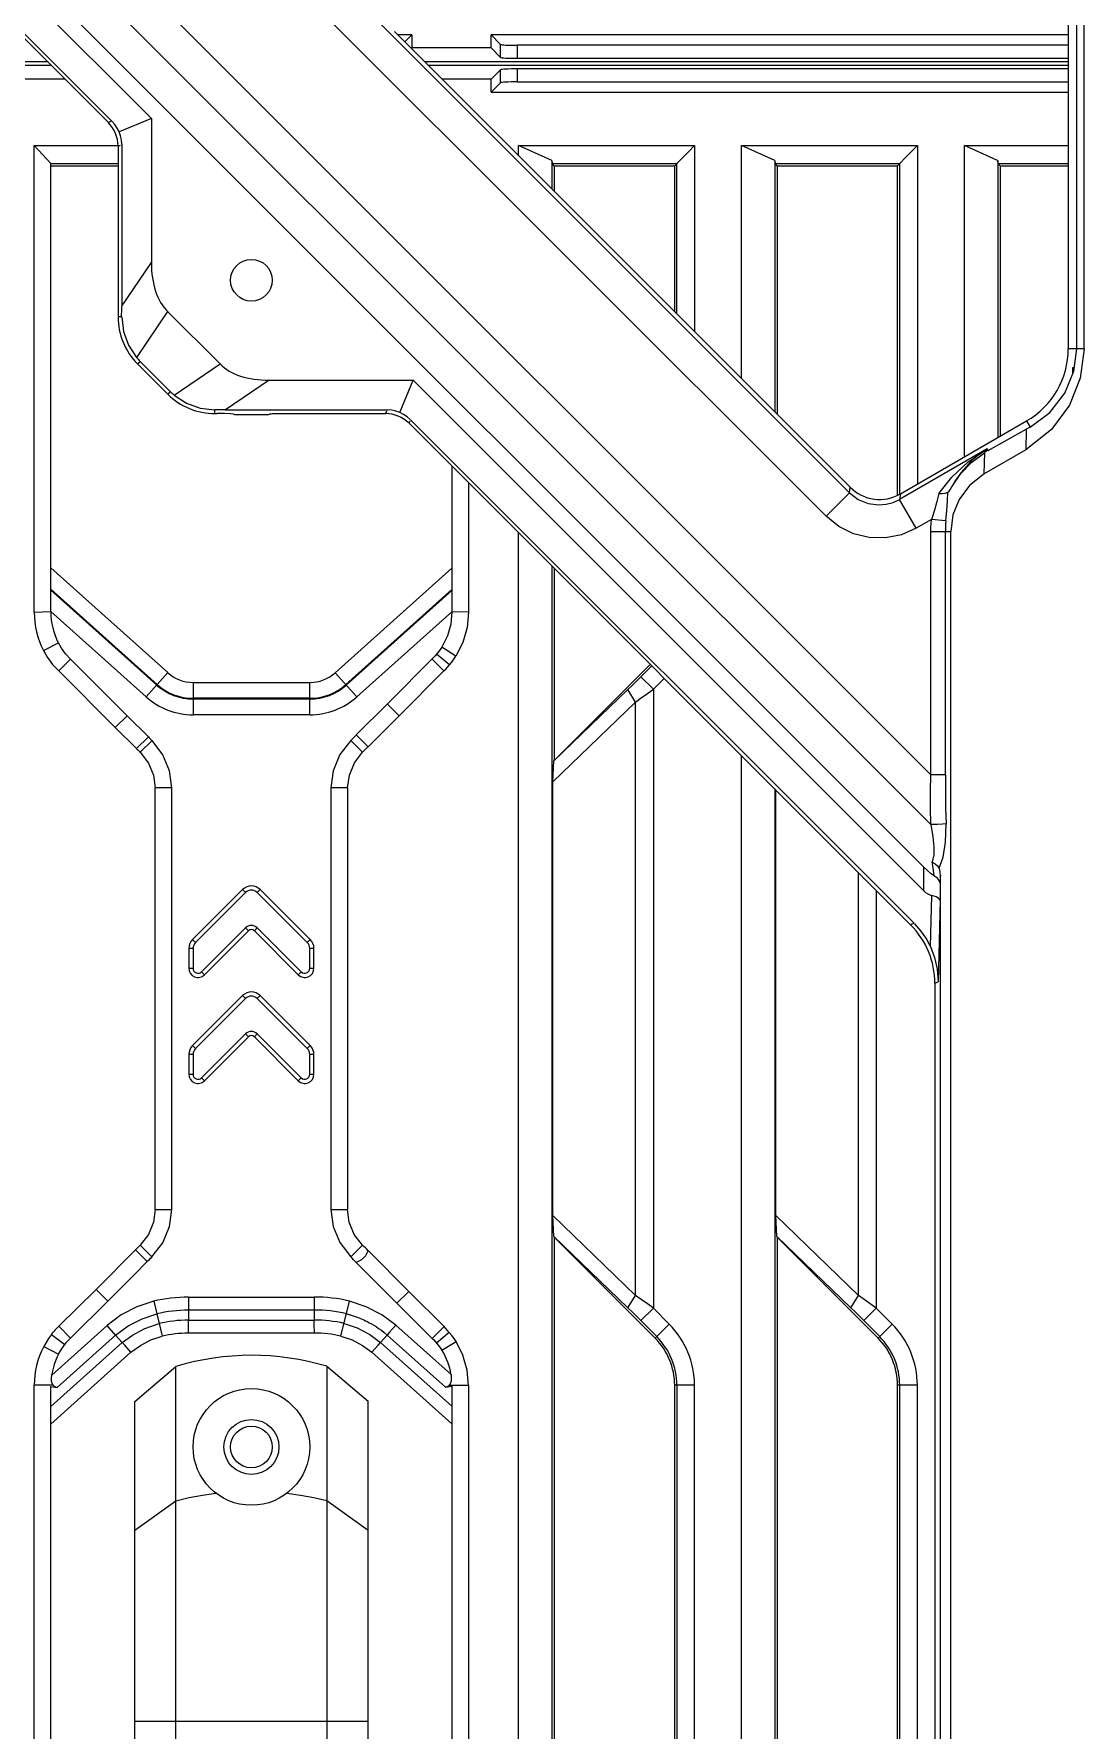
# Model space of a CAD drawing. Header units: millimetres. Extents: x -3132 to 28633, y 682 to 5849.
# Drawn here: x 23672.9 to 23735.8, y 3235.7 to 3337.5 of the extents above; entities that cross this region are included whole.
import ezdxf

# ---------------------------------------------------------------- set-up
doc = ezdxf.new("R2010")
doc.units = ezdxf.units.MM

# ---------------------------------------------------------------- blocks, each defined once
blk = doc.blocks.new('rtjg')
at = {"linetype": 'Continuous'}
for p, q in [((18413.39, 2097.88), (18413.39, 1996.7)), ((18413.9, 1996.7), (18413.9, 2097.88)), ((18414.34, 1996.7), (18414.34, 2097.88)), ((18273.31, 2095.59), (18358.39, 2010.52)), ((18355.81, 2010.27), (18274.78, 2091.29)), ((18404.71, 1965.61), (18287.75, 2082.57)), ((18316.04, 2069.46), (18398.86, 1986.65)), ((18405.15, 1971.13), (18316.04, 2060.23)), ((18315.29, 2057.99), (18405.14, 1968.15)), ((18400.27, 1988.06), (18370.82, 2017.51)), ((18372.97, 2015.73), (18400.31, 1988.39)), ((18374.01, 2015.53), (18373.18, 2015.53)), ((18373.59, 2015.11), (18374.01, 2015.53)), ((18374.01, 2015.53), (18374.01, 2014.75)), ((18413.39, 2015.53), (18378.77, 2015.53)), ((18379.34, 2014.96), (18378.77, 2015.53)), ((18378.77, 2014.75), (18378.77, 2015.53)), ((18378.77, 2014.75), (18374.01, 2014.75)), ((18379.34, 2014.18), (18378.77, 2014.75)), ((18379.34, 2014.18), (18379.34, 2014.96)), ((18413.39, 2014.91), (18380.34, 2014.91)), ((18380.34, 2014.91), (18380.34, 2014.13)), ((18380.34, 2014.13), (18413.39, 2014.13)), ((18352.17, 2013.91), (18260.89, 2013.91)), ((18260.89, 2013.71), (18352.37, 2013.71)), ((18413.39, 2013.91), (18374.79, 2013.91)), ((18374.99, 2013.71), (18413.39, 2013.71)), ((18379.34, 2013.44), (18378.77, 2012.87)), ((18379.34, 2012.66), (18379.34, 2013.44)), ((18413.39, 2013.49), (18380.34, 2013.49)), ((18380.34, 2013.49), (18380.34, 2012.71)), ((18353.21, 2012.87), (18350.01, 2012.87)), ((18378.77, 2012.87), (18375.83, 2012.87)), ((18378.77, 2012.09), (18378.77, 2012.87)), ((18379.34, 2012.66), (18378.77, 2012.09)), ((18378.77, 2012.09), (18413.39, 2012.09)), ((18380.34, 2012.71), (18413.39, 2012.71)), ((18355.95, 2010.33), (18355.81, 2010.27)), ((18358.39, 2010.52), (18356.45, 2009.71)), ((18358.39, 2010.52), (18358.39, 2001.88)), ((18351.36, 2008.9), (18356.39, 2008.9)), ((18352.36, 2007.81), (18351.36, 2008.9)), ((18351.36, 1980.89), (18351.36, 2008.9)), ((18356.39, 2008.86), (18356.53, 2008.92)), ((18356.61, 2008.98), (18356.61, 1999.25)), ((18380.42, 2008.9), (18390.97, 2008.9)), ((18382.41, 2007.99), (18380.42, 2008.9)), ((18380.42, 2008.28), (18380.42, 2008.9)), ((18390.97, 2008.9), (18390.97, 1997.73)), ((18393.79, 2008.9), (18404.34, 2008.9)), ((18395.78, 2007.99), (18393.79, 2008.9)), ((18393.79, 1994.91), (18393.79, 2008.9)), ((18404.34, 2008.9), (18404.34, 1988.59)), ((18407.16, 2008.9), (18413.39, 2008.9)), ((18409.15, 2007.99), (18407.16, 2008.9)), ((18407.16, 1990.21), (18407.16, 2008.9)), ((18356.39, 2008.86), (18356.39, 1998.62)), ((18382.41, 2007.99), (18382.43, 2007.81)), ((18382.42, 2007.99), (18382.42, 2006.29)), ((18395.78, 2007.99), (18395.8, 2007.81)), ((18395.79, 2007.99), (18395.79, 1992.92)), ((18409.15, 2007.99), (18409.17, 2007.81)), ((18409.16, 2007.99), (18409.16, 1991.37)), ((18352.36, 2007.81), (18356.39, 2007.81)), ((18352.36, 1980.92), (18352.36, 2007.81)), ((18352.36, 2007.68), (18356.39, 2007.68)), ((18382.43, 2007.81), (18389.91, 2007.81)), ((18382.56, 2007.68), (18382.43, 2007.81)), ((18382.56, 2007.68), (18389.78, 2007.68)), ((18382.56, 2007.68), (18382.56, 2006.15)), ((18389.78, 2007.68), (18389.92, 2007.82)), ((18389.78, 1998.92), (18389.78, 2007.68)), ((18389.91, 1998.79), (18389.91, 2007.82)), ((18395.8, 2007.81), (18403.28, 2007.81)), ((18395.93, 2007.68), (18395.8, 2007.81)), ((18395.93, 2007.68), (18403.15, 2007.68)), ((18395.93, 2007.68), (18395.93, 1992.78)), ((18403.15, 2007.68), (18403.29, 2007.82)), ((18403.15, 1987.92), (18403.15, 2007.68)), ((18403.29, 1987.99), (18403.28, 2007.82)), ((18409.17, 2007.81), (18413.39, 2007.81)), ((18409.3, 2007.68), (18409.17, 2007.81)), ((18409.3, 2007.68), (18413.39, 2007.68)), ((18409.3, 2007.68), (18409.3, 1991.45)), ((18356.61, 1999.25), (18358.39, 2001.88)), ((18359.36, 1998.93), (18357.49, 1996.18)), ((18359.36, 1998.93), (18362.51, 1995.79)), ((18356.61, 1998.62), (18356.39, 1998.62)), ((18414.34, 1996.7), (18413.39, 1996.7)), ((18413.73, 1995.36), (18413.9, 1996.7)), ((18414.34, 1996.7), (18414.11, 1994.93)), ((18357.56, 1995.79), (18357.71, 1995.94)), ((18359.37, 1993.98), (18357.56, 1995.79)), ((18357.71, 1995.94), (18359.52, 1994.13)), ((18359.76, 1993.92), (18362.51, 1995.79)), ((18365.46, 1994.81), (18362.83, 1993.03)), ((18365.46, 1994.81), (18374.1, 1994.81)), ((18373.29, 1992.87), (18374.1, 1994.81)), ((18374.1, 1994.81), (18404.71, 1964.2)), ((18413.19, 1994.03), (18413.73, 1995.36)), ((18413.66, 1995.57), (18413.76, 1995.57)), ((18413.66, 1995.17), (18413.66, 1995.57)), ((18359.52, 1994.13), (18359.37, 1993.98)), ((18362.2, 1992.81), (18362.2, 1993.03)), ((18362.2, 1992.81), (18362.31, 1992.81)), ((18362.83, 1993.03), (18372.56, 1993.03)), ((18363.4, 1992.74), (18363.31, 1992.78)), ((18365.38, 1992.74), (18363.4, 1992.74)), ((18365.38, 1992.74), (18365.47, 1992.78)), ((18366.46, 1992.81), (18372.44, 1992.81)), ((18372.5, 1992.95), (18372.44, 1992.81)), ((18373.85, 1992.23), (18373.91, 1992.37)), ((18403.93, 1962.14), (18373.85, 1992.23)), ((18404.15, 1962.23), (18373.94, 1992.44)), ((18403.32, 1987.99), (18410.89, 1992.37)), ((18408.58, 1990.6), (18410.87, 1991.87)), ((18410.87, 1991.87), (18410.84, 1990.63)), ((18411.1, 1991.99), (18410.87, 1991.87)), ((18410.89, 1992.37), (18411.1, 1991.99)), ((18408.52, 1990.69), (18403.27, 1987.66)), ((18407.37, 1989.89), (18408.52, 1990.69)), ((18408.52, 1990.69), (18408.18, 1990.47)), ((18410.84, 1990.63), (18408.34, 1989.19)), ((18408.58, 1990.6), (18408.52, 1990.69)), ((18376.42, 1989.66), (18376.42, 1980.9)), ((18406.4, 1988.99), (18407.37, 1989.89)), ((18406.94, 1989.21), (18407.6, 1989.9)), ((18407.6, 1989.9), (18408.38, 1990.48)), ((18408.34, 1989.19), (18408.38, 1990.48)), ((18377.42, 1988.66), (18377.42, 1980.89)), ((18405.62, 1988.01), (18406.4, 1988.99)), ((18406.41, 1988.42), (18406.94, 1989.21)), ((18406.61, 1988.77), (18406.41, 1988.42)), ((18408.34, 1989.19), (18407.46, 1988.5)), ((18400.27, 1988.06), (18398.86, 1986.65)), ((18400.27, 1988.06), (18400.31, 1988.39)), ((18403.32, 1987.99), (18403.27, 1987.66)), ((18404.27, 1985.93), (18403.27, 1987.66)), ((18380.42, 1785.31), (18380.42, 1985.66)), ((18405.18, 1986.46), (18404.27, 1985.93)), ((18405.15, 1985.73), (18406.34, 1985.73)), ((18405.15, 1971.13), (18405.15, 1985.73)), ((18406.05, 1986.37), (18405.18, 1986.46)), ((18406.02, 1971.13), (18406.02, 1985.73)), ((18406.34, 1793.38), (18406.34, 1985.73)), ((18359.37, 1977.27), (18352.36, 1983.55)), ((18376.42, 1983.53), (18369.42, 1977.26)), ((18382.42, 1983.66), (18382.42, 1785.31)), ((18382.56, 1983.52), (18382.56, 1972)), ((18358.73, 1976.56), (18352.36, 1982.28)), ((18352.36, 1982.22), (18358.7, 1976.53)), ((18376.42, 1982.25), (18370.05, 1976.56)), ((18370.08, 1976.52), (18376.42, 1982.19)), ((18351.36, 1980.89), (18352.36, 1980.93)), ((18352.36, 1980.93), (18358.07, 1975.82)), ((18370.71, 1975.82), (18376.42, 1980.91)), ((18377.42, 1980.89), (18376.42, 1980.91)), ((18351.91, 1978.6), (18352.81, 1979.06)), ((18376.27, 1977.73), (18375.5, 1978.37)), ((18376.66, 1978.25), (18375.82, 1978.79)), ((18352.83, 1977.37), (18353.53, 1978.08)), ((18352.83, 1977.37), (18356.22, 1973.97)), ((18356.93, 1974.68), (18353.53, 1978.08)), ((18375.32, 1978.17), (18372.55, 1975.39)), ((18373.25, 1974.68), (18375.93, 1977.37)), ((18375.93, 1977.37), (18375.23, 1978.08)), ((18388.31, 1977.76), (18382.56, 1972)), ((18387.76, 1977.02), (18388.41, 1977.67)), ((18358.07, 1975.82), (18359.37, 1977.27)), ((18360.89, 1976.68), (18367.9, 1976.68)), ((18360.89, 1976.68), (18360.89, 1974.74)), ((18367.9, 1974.74), (18367.9, 1976.68)), ((18369.42, 1977.26), (18370.71, 1975.82)), ((18387.76, 1977.02), (18388.5, 1976.27)), ((18388.5, 1976.27), (18389.15, 1976.92)), ((18367.9, 1975.73), (18360.89, 1975.73)), ((18360.89, 1975.69), (18367.9, 1975.69)), ((18372.54, 1975.39), (18373.25, 1974.68)), ((18382.47, 1970.71), (18387.43, 1975.5)), ((18386.97, 1976.25), (18382.54, 1971.97)), ((18387.43, 1975.5), (18386.97, 1976.25)), ((18387.43, 1939.9), (18387.43, 1975.5)), ((18388.5, 1976.27), (18388.5, 1939.13)), ((18356.22, 1973.97), (18356.93, 1974.68)), ((18358.21, 1973.41), (18356.93, 1974.68)), ((18367.9, 1974.74), (18360.89, 1974.74)), ((18356.22, 1973.97), (18357.5, 1972.71)), ((18357.5, 1972.71), (18358.21, 1973.41)), ((18371.39, 1972.82), (18370.68, 1973.53)), ((18357.72, 1972.49), (18358.43, 1973.19)), ((18371.06, 1972.49), (18370.35, 1973.2)), ((18393.79, 1785.31), (18393.79, 1972.29)), ((18382.47, 1970.71), (18382.54, 1971.98)), ((18382.54, 1971.97), (18382.56, 1972.01)), ((18359.61, 1970.36), (18358.61, 1970.36)), ((18358.61, 1945.05), (18358.61, 1970.36)), ((18359.61, 1945.05), (18359.61, 1970.35)), ((18370.16, 1970.35), (18369.16, 1970.35)), ((18369.16, 1970.35), (18369.16, 1945.05)), ((18370.16, 1970.35), (18370.16, 1945.05)), ((18382.47, 1944.7), (18382.47, 1970.71)), ((18395.79, 1970.29), (18395.79, 1785.31)), ((18395.84, 1944.7), (18395.84, 1970.23)), ((18406.02, 1971.13), (18405.15, 1971.13)), ((18400.8, 1939.9), (18400.8, 1965.27)), ((18404.71, 1965.61), (18404.71, 1964.2)), ((18405.72, 1793.38), (18405.72, 1965.12)), ((18363.86, 1964.25), (18360.86, 1961.25)), ((18364.04, 1964.08), (18363.86, 1964.25)), ((18364.92, 1964.25), (18364.74, 1964.08)), ((18367.92, 1961.25), (18364.92, 1964.25)), ((18401.87, 1964.2), (18401.87, 1939.13)), ((18361.04, 1961.08), (18364.04, 1964.08)), ((18364.74, 1964.08), (18367.74, 1961.08)), ((18405.12, 1960.83), (18405.2, 1963.89)), ((18405.7, 1963.61), (18405.58, 1958.71)), ((18404.15, 1962.23), (18403.93, 1962.14)), ((18360.86, 1961.25), (18361.04, 1961.08)), ((18364.04, 1961.96), (18361.4, 1959.32)), ((18361.58, 1959.14), (18364.21, 1961.78)), ((18364.21, 1961.78), (18364.04, 1961.96)), ((18364.74, 1961.96), (18364.57, 1961.78)), ((18364.57, 1961.78), (18367.2, 1959.14)), ((18367.38, 1959.32), (18364.74, 1961.96)), ((18367.74, 1961.08), (18367.92, 1961.25)), ((18360.89, 1960.72), (18360.64, 1960.72)), ((18360.64, 1960.72), (18360.64, 1959.53)), ((18360.89, 1960.72), (18360.89, 1959.53)), ((18368.14, 1960.72), (18367.89, 1960.72)), ((18367.89, 1959.53), (18367.89, 1960.72)), ((18368.14, 1959.53), (18368.14, 1960.72)), ((18360.64, 1959.53), (18360.89, 1959.53)), ((18361.4, 1959.32), (18361.58, 1959.14)), ((18367.2, 1959.14), (18367.38, 1959.32)), ((18367.89, 1959.53), (18368.14, 1959.53)), ((18405.39, 1958.63), (18405.58, 1958.71)), ((18405.39, 1958.63), (18405.39, 1793.38)), ((18363.86, 1957.89), (18360.86, 1954.89)), ((18361.04, 1954.71), (18364.04, 1957.71)), ((18364.04, 1957.71), (18363.86, 1957.89)), ((18364.92, 1957.89), (18364.74, 1957.71)), ((18364.74, 1957.71), (18367.74, 1954.71)), ((18367.92, 1954.89), (18364.92, 1957.89)), ((18364.04, 1955.59), (18361.4, 1952.96)), ((18361.58, 1952.78), (18364.21, 1955.42)), ((18364.21, 1955.42), (18364.04, 1955.59)), ((18364.74, 1955.59), (18364.57, 1955.42)), ((18364.57, 1955.42), (18367.2, 1952.78)), ((18367.38, 1952.96), (18364.74, 1955.59)), ((18360.89, 1954.36), (18360.64, 1954.36)), ((18360.64, 1954.36), (18360.64, 1953.17)), ((18360.86, 1954.89), (18361.04, 1954.71)), ((18360.89, 1954.36), (18360.89, 1953.17)), ((18367.74, 1954.71), (18367.92, 1954.89)), ((18368.14, 1954.36), (18367.89, 1954.36)), ((18367.89, 1953.17), (18367.89, 1954.36)), ((18368.14, 1953.17), (18368.14, 1954.36)), ((18360.64, 1953.17), (18360.89, 1953.17)), ((18361.4, 1952.96), (18361.58, 1952.78)), ((18367.2, 1952.78), (18367.38, 1952.96)), ((18367.89, 1953.17), (18368.14, 1953.17)), ((18358.61, 1945.05), (18359.61, 1945.05)), ((18369.16, 1945.05), (18370.16, 1945.05)), ((18387.43, 1939.9), (18382.47, 1944.7)), ((18382.54, 1943.43), (18382.47, 1944.7)), ((18400.8, 1939.9), (18395.84, 1944.7)), ((18395.91, 1943.43), (18395.84, 1944.7)), ((18357.72, 1942.91), (18358.42, 1942.21)), ((18371.05, 1942.92), (18370.35, 1942.21)), ((18382.54, 1943.43), (18386.97, 1939.16)), ((18382.54, 1943.42), (18382.56, 1943.42)), ((18382.56, 1943.42), (18382.56, 1834.22)), ((18382.56, 1943.4), (18388.61, 1937.34)), ((18395.91, 1943.43), (18400.34, 1939.16)), ((18395.91, 1943.42), (18395.93, 1943.42)), ((18395.93, 1943.42), (18395.93, 1834.22)), ((18395.93, 1943.4), (18401.98, 1937.34)), ((18357.44, 1942.64), (18358.14, 1941.93)), ((18370.68, 1941.88), (18373.12, 1939.43)), ((18373.83, 1940.14), (18371.39, 1942.59)), ((18355.07, 1940.26), (18352.84, 1938.05)), ((18355.07, 1940.26), (18355.78, 1939.56)), ((18360.62, 1939.79), (18368.16, 1939.79)), ((18373.83, 1940.14), (18373.12, 1939.43)), ((18375.95, 1938.03), (18373.83, 1940.14)), ((18386.97, 1939.16), (18387.43, 1939.9)), ((18400.34, 1939.16), (18400.8, 1939.9)), ((18353.54, 1937.33), (18355.78, 1939.56)), ((18358.53, 1939.56), (18359.04, 1937.46)), ((18368.16, 1939.01), (18360.61, 1939.01)), ((18360.61, 1939.01), (18360.61, 1938.41)), ((18368.16, 1939.01), (18368.16, 1938.41)), ((18369.76, 1937.45), (18370.28, 1939.55)), ((18373.12, 1939.43), (18375.24, 1937.31)), ((18388.5, 1939.13), (18387.76, 1938.39)), ((18389.45, 1938.18), (18388.5, 1939.13)), ((18401.87, 1939.13), (18401.13, 1938.39)), ((18402.82, 1938.18), (18401.87, 1939.13)), ((18355.73, 1938.1), (18352.41, 1935.12)), ((18352.84, 1938.05), (18353.54, 1937.33)), ((18356.24, 1937.52), (18355.73, 1938.1)), ((18360.61, 1938.41), (18368.16, 1938.41)), ((18376.37, 1935.15), (18373.06, 1938.11)), ((18375.95, 1938.03), (18375.24, 1937.31)), ((18376.26, 1937.68), (18375.5, 1937.04)), ((18388.71, 1937.44), (18387.76, 1938.39)), ((18388.61, 1937.34), (18389.45, 1938.18)), ((18402.08, 1937.44), (18401.13, 1938.39)), ((18401.98, 1937.34), (18402.82, 1938.18)), ((18351.93, 1936.84), (18352.82, 1936.38)), ((18352.36, 1933.23), (18356.64, 1937.07)), ((18352.4, 1937.56), (18353.19, 1936.95)), ((18356.24, 1937.52), (18352.73, 1934.37)), ((18356.24, 1937.52), (18356.64, 1937.07)), ((18356.79, 1936.91), (18356.64, 1937.07)), ((18357.16, 1936.49), (18356.79, 1936.91)), ((18368.17, 1937.63), (18360.61, 1937.63)), ((18371.62, 1936.49), (18372, 1936.91)), ((18372, 1936.91), (18372.14, 1937.08)), ((18372.54, 1937.52), (18372.14, 1937.08)), ((18372.14, 1937.08), (18376.42, 1933.25)), ((18376.04, 1934.39), (18372.54, 1937.52)), ((18375.82, 1936.61), (18376.67, 1937.14)), ((18352.36, 1932.18), (18357.16, 1936.49)), ((18357.39, 1933.54), (18359.85, 1935.64)), ((18359.85, 1841.98), (18359.85, 1935.64)), ((18368.92, 1935.65), (18371.39, 1933.55)), ((18368.92, 1935.65), (18368.92, 1841.97)), ((18371.62, 1936.49), (18376.42, 1932.2)), ((18376.31, 1934.6), (18376.26, 1934.51)), ((18352.5, 1934.51), (18351.36, 1934.51)), ((18351.36, 1843.11), (18351.36, 1934.51)), ((18352.36, 1934.43), (18352.73, 1934.37)), ((18352.36, 1843.45), (18352.36, 1934.43)), ((18376.04, 1934.39), (18376.42, 1934.46)), ((18376.25, 1934.51), (18377.42, 1934.51)), ((18376.42, 1934.46), (18376.42, 1843.43)), ((18377.42, 1934.51), (18377.42, 1843.11)), ((18390.97, 1934.51), (18389.78, 1934.51)), ((18389.78, 1843.11), (18389.78, 1934.51)), ((18389.92, 1843.11), (18389.92, 1934.51)), ((18390.97, 1843.11), (18390.97, 1934.51)), ((18404.34, 1934.51), (18403.15, 1934.51)), ((18403.15, 1843.11), (18403.15, 1934.51)), ((18403.29, 1843.11), (18403.29, 1934.51)), ((18404.34, 1843.11), (18404.34, 1934.51)), ((18357.39, 1844.07), (18357.39, 1933.54)), ((18371.39, 1844.06), (18371.39, 1933.55)), ((18357.39, 1925.81), (18359.85, 1927.58)), ((18368.92, 1927.59), (18371.39, 1925.82)), ((18371.39, 1914.34), (18357.39, 1914.34))]:
    blk.add_line(p, q, dxfattribs=at)
for points in [[(18274.78, 2091.6), (18275.17, 2091.22), (18275.54, 2090.84), (18356.02, 2010.36)], [(18356.45, 2009.71), (18356.34, 2009.94), (18356.2, 2010.15), (18356.04, 2010.34)], [(18356.61, 2008.98), (18356.59, 2009.23), (18356.53, 2009.47), (18356.45, 2009.71)], [(18389.91, 2007.82), (18390.26, 2008.18), (18390.62, 2008.54), (18390.97, 2008.9)], [(18403.28, 2007.82), (18403.63, 2008.18), (18403.99, 2008.54), (18404.34, 2008.9)], [(18356.61, 1998.62), (18356.71, 1997.74), (18357.01, 1996.91), (18357.49, 1996.18)], [(18414.11, 1994.93), (18413.47, 1993.32), (18412.39, 1991.85), (18410.84, 1990.63)], [(18359.76, 1993.92), (18360.49, 1993.43), (18361.32, 1993.13), (18362.2, 1993.03)], [(18411.1, 1991.99), (18412.29, 1992.87), (18413.19, 1994.03)], [(18363.3, 1992.78), (18363.13, 1992.79), (18362.78, 1992.81), (18362.31, 1992.81)], [(18373.29, 1992.87), (18373.05, 1992.96), (18372.81, 1993.01), (18372.56, 1993.03)], [(18373.92, 1992.46), (18373.73, 1992.62), (18373.52, 1992.76), (18373.29, 1992.87)], [(18408.18, 1990.47), (18407.63, 1990.02), (18406.94, 1989.25), (18406.61, 1988.77)], [(18400.27, 1988.06), (18400.79, 1987.66), (18401.39, 1987.41), (18402.03, 1987.33)], [(18402.03, 1987.33), (18402.46, 1987.37), (18402.88, 1987.48), (18403.27, 1987.66)], [(18405.62, 1988.01), (18405.51, 1987.54), (18405.36, 1987.02), (18405.18, 1986.46)], [(18405.62, 1988.01), (18405.83, 1988.02), (18406.01, 1988.04), (18406.16, 1988.09)], [(18406.05, 1986.37), (18406.11, 1987), (18406.15, 1987.58), (18406.16, 1988.09)], [(18406.16, 1988.09), (18406.24, 1988.16), (18406.33, 1988.28), (18406.41, 1988.42)], [(18407.46, 1988.5), (18406.84, 1987.66), (18406.46, 1986.73), (18406.34, 1985.73)], [(18401.44, 1985.37), (18400.5, 1985.6), (18399.62, 1986.03), (18398.86, 1986.65)], [(18404.27, 1985.93), (18403.38, 1985.54), (18402.42, 1985.35), (18401.44, 1985.37)], [(18405.15, 1985.73), (18405.15, 1985.97), (18405.16, 1986.21), (18405.18, 1986.46)], [(18406.05, 1986.37), (18406.03, 1986.16), (18406.02, 1985.94), (18406.02, 1985.73)], [(18376.42, 1980.91), (18376.35, 1980.18), (18376.16, 1979.47), (18375.82, 1978.79)], [(18377.42, 1980.9), (18377.33, 1979.97), (18377.08, 1979.08), (18376.66, 1978.25)], [(18351.91, 1978.6), (18352.16, 1978.18), (18352.46, 1977.76), (18352.83, 1977.37)], [(18353.53, 1978.08), (18353.24, 1978.4), (18353, 1978.73), (18352.81, 1979.06)], [(18375.5, 1978.37), (18375.41, 1978.27), (18375.32, 1978.17)], [(18375.82, 1978.79), (18375.72, 1978.65), (18375.62, 1978.51), (18375.5, 1978.37)], [(18375.93, 1977.37), (18376.05, 1977.48), (18376.16, 1977.6), (18376.27, 1977.73)], [(18376.27, 1977.73), (18376.41, 1977.9), (18376.54, 1978.08), (18376.66, 1978.25)], [(18387.76, 1977.02), (18387.49, 1976.75), (18387.23, 1976.49), (18386.97, 1976.25)], [(18372.55, 1975.39), (18371.93, 1974.77), (18371.3, 1974.15), (18370.68, 1973.53)], [(18387.43, 1975.5), (18387.78, 1975.75), (18388.14, 1976.01), (18388.5, 1976.27)], [(18371.39, 1972.82), (18372.01, 1973.44), (18372.63, 1974.05), (18373.25, 1974.68)], [(18357.72, 1972.49), (18358.21, 1971.84), (18358.51, 1971.12), (18358.61, 1970.36)], [(18359.61, 1970.35), (18359.48, 1971.38), (18359.08, 1972.34), (18358.43, 1973.19)], [(18370.35, 1973.2), (18369.7, 1972.35), (18369.3, 1971.38), (18369.16, 1970.35)], [(18370.16, 1970.35), (18370.27, 1971.12), (18370.57, 1971.85), (18371.06, 1972.49)], [(18405.14, 1968.15), (18405.13, 1969.15), (18405.13, 1970.15), (18405.15, 1971.13)], [(18406.02, 1971.13), (18406.02, 1970.15), (18406.03, 1969.17), (18406.06, 1968.2)], [(18406.06, 1968.2), (18405.84, 1968.18), (18405.54, 1968.16), (18405.14, 1968.15)], [(18405.65, 1965.53), (18405.89, 1966.19), (18406.03, 1967.1), (18406.06, 1968.2)], [(18405.14, 1968.15), (18405.27, 1967.41), (18405.33, 1966.82), (18405.32, 1966.33), (18405.22, 1965.92)], [(18405.36, 1965.06), (18405.16, 1965.2), (18404.94, 1965.39), (18404.71, 1965.61)], [(18405.22, 1965.92), (18405.4, 1965.8), (18405.55, 1965.67), (18405.65, 1965.53)], [(18405.35, 1965.06), (18405.33, 1965.26), (18405.28, 1965.55), (18405.22, 1965.92)], [(18405.72, 1965.12), (18405.71, 1965.28), (18405.69, 1965.42), (18405.65, 1965.53)], [(18405.72, 1965.12), (18405.71, 1964.95), (18405.71, 1964.79), (18405.7, 1964.64)], [(18405.7, 1964.64), (18405.65, 1964.79), (18405.54, 1964.93), (18405.36, 1965.06)], [(18405.7, 1963.61), (18405.63, 1963.72), (18405.46, 1963.82), (18405.2, 1963.89)], [(18405.12, 1960.83), (18404.86, 1961.33), (18404.55, 1961.78), (18404.19, 1962.19)], [(18405.12, 1960.83), (18405.36, 1960.18), (18405.52, 1959.47), (18405.58, 1958.71)], [(18358.61, 1945.05), (18358.51, 1944.29), (18358.21, 1943.56), (18357.72, 1942.91)], [(18358.42, 1942.21), (18359.08, 1943.06), (18359.48, 1944.03), (18359.61, 1945.05)], [(18369.16, 1945.05), (18369.3, 1944.03), (18369.7, 1943.07), (18370.35, 1942.21)], [(18371.05, 1942.92), (18370.56, 1943.56), (18370.26, 1944.29), (18370.16, 1945.05)], [(18357.44, 1942.64), (18356.64, 1941.84), (18355.85, 1941.04), (18355.07, 1940.26)], [(18355.78, 1939.56), (18356.57, 1940.35), (18357.36, 1941.14), (18358.14, 1941.93)], [(18371.39, 1942.59), (18371.24, 1942.27), (18371, 1942.03), (18370.68, 1941.88)], [(18360.62, 1939.79), (18360.62, 1939.23), (18360.61, 1939.01)], [(18368.16, 1939.79), (18368.16, 1939.23), (18368.16, 1939.01)], [(18388.5, 1939.13), (18388.14, 1939.4), (18387.78, 1939.65), (18387.43, 1939.9)], [(18401.87, 1939.13), (18401.51, 1939.4), (18401.15, 1939.65), (18400.8, 1939.9)], [(18358.53, 1939.56), (18357.51, 1939.22), (18356.57, 1938.73), (18355.73, 1938.1)], [(18356.24, 1937.51), (18357, 1938.07), (18357.83, 1938.5), (18358.71, 1938.8)], [(18370.09, 1938.79), (18370.13, 1938.79), (18370.17, 1938.78), (18370.2, 1938.77), (18370.24, 1938.75), (18370.29, 1938.74), (18370.33, 1938.73), (18370.38, 1938.71), (18370.43, 1938.7), (18370.49, 1938.68), (18370.55, 1938.66), (18370.62, 1938.64), (18370.69, 1938.61), (18370.77, 1938.58), (18370.85, 1938.55), (18370.94, 1938.51), (18371.03, 1938.47), (18371.13, 1938.43), (18371.24, 1938.38), (18371.35, 1938.33), (18371.46, 1938.26), (18371.59, 1938.2), (18371.73, 1938.12), (18371.87, 1938.03), (18372.02, 1937.92), (18372.19, 1937.81), (18372.36, 1937.67), (18372.54, 1937.52)], [(18373.06, 1938.11), (18372.21, 1938.73), (18371.28, 1939.22), (18370.28, 1939.55)], [(18386.97, 1939.16), (18387.23, 1938.91), (18387.49, 1938.65), (18387.76, 1938.39)], [(18400.34, 1939.16), (18400.6, 1938.91), (18400.86, 1938.65), (18401.13, 1938.39)], [(18356.64, 1937.07), (18357.25, 1937.52), (18357.99, 1937.92), (18358.85, 1938.22)], [(18360.61, 1937.63), (18360.61, 1938.2), (18360.61, 1938.41)], [(18368.17, 1937.63), (18368.16, 1938.2), (18368.16, 1938.41)], [(18369.95, 1938.21), (18370.74, 1937.95), (18371.49, 1937.56), (18372.14, 1937.08)], [(18373.06, 1938.11), (18372.86, 1937.89), (18372.68, 1937.69), (18372.54, 1937.52)], [(18376.26, 1937.68), (18376.16, 1937.8), (18376.05, 1937.92), (18375.95, 1938.03)], [(18376.68, 1937.13), (18376.55, 1937.32), (18376.41, 1937.5), (18376.26, 1937.68)], [(18352.4, 1937.56), (18352.22, 1937.32), (18352.07, 1937.08), (18351.93, 1936.84)], [(18352.82, 1936.38), (18352.93, 1936.57), (18353.05, 1936.76), (18353.19, 1936.95)], [(18357.16, 1936.49), (18357.73, 1936.9), (18358.36, 1937.23), (18359.04, 1937.46)], [(18369.76, 1937.45), (18370.44, 1937.23), (18371.06, 1936.9), (18371.62, 1936.49)], [(18375.24, 1937.31), (18375.33, 1937.23), (18375.41, 1937.14), (18375.5, 1937.04)], [(18375.5, 1937.04), (18375.62, 1936.9), (18375.72, 1936.75), (18375.82, 1936.61)], [(18377.42, 1934.49), (18377.33, 1935.42), (18377.08, 1936.31), (18376.68, 1937.13)], [(18352.4, 1934.76), (18352.39, 1934.93), (18352.41, 1935.12)], [(18352.5, 1934.51), (18352.44, 1934.62), (18352.4, 1934.76)], [(18376.37, 1935.15), (18376.38, 1934.98), (18376.38, 1934.83), (18376.35, 1934.7), (18376.31, 1934.6)], [(18352.73, 1934.37), (18352.65, 1934.4), (18352.57, 1934.44), (18352.5, 1934.51)], [(18376.25, 1934.51), (18376.19, 1934.45), (18376.12, 1934.41), (18376.04, 1934.39)], [(18359.85, 1927.58), (18360.65, 1927.77), (18361.45, 1927.92), (18362.26, 1928.03)], [(18366.52, 1928.03), (18367.33, 1927.92), (18368.13, 1927.78), (18368.92, 1927.59)]]:
    blk.add_lwpolyline(points, dxfattribs=at)
for centre, radius in [((18364.39, 2000.81), 1.25), ((18364.39, 1930.81), 3.5), ((18364.39, 1930.81), 1.65), ((18364.39, 1930.81), 1.25)]:
    blk.add_circle(centre, radius, dxfattribs=at)
for centre, radius, start, end in [((18360.39, 1998.62), 4, 180, 225), ((18408.39, 1996.7), 5, 300, 0), ((18362.2, 1996.81), 4, 225, 270), ((18356.36, 1980.89), 5, 180, 207.2504), ((18356.36, 1980.89), 4, 179.5338, 207.3465), ((18360.89, 1978.96), 3.27, 228.1003, 270), ((18360.89, 1978.96), 3.23, 228.1003, 270), ((18360.89, 1978.96), 2.28, 228.1003, 270), ((18367.9, 1978.96), 2.28, 270, 311.8129), ((18367.9, 1978.96), 3.23, 270, 311.8129), ((18367.9, 1978.96), 3.27, 270, 311.8129), ((18360.89, 1978.96), 4.22, 228.1003, 270), ((18367.9, 1978.96), 4.22, 270, 311.8129), ((18413.69, 2029.2), 78.68, 225.1588, 225.388), ((18314.87, 2029.33), 78.92, 314.6652, 314.9997), ((18413.69, 2029.2), 79.68, 225.1588, 225.382), ((18314.87, 2029.33), 79.92, 314.6701, 314.9997), ((18364.39, 1963.72), 0.75, 45, 135), ((18364.39, 1963.72), 0.5, 45.0001, 135), ((18364.39, 1961.6), 0.5, 45, 135), ((18361.39, 1960.72), 0.75, 135, 180), ((18361.39, 1960.72), 0.5, 135, 180), ((18364.39, 1961.6), 0.25, 45, 135), ((18367.39, 1960.72), 0.5, 0, 45), ((18367.39, 1960.72), 0.75, 0, 45), ((18361.19, 1959.53), 0.55, 180, 315), ((18361.19, 1959.53), 0.3, 180, 315), ((18367.59, 1959.53), 0.55, 225.0001, 0), ((18367.59, 1959.53), 0.3, 225.0001, 0), ((18364.39, 1957.36), 0.75, 45, 135), ((18364.39, 1957.36), 0.5, 45, 135), ((18364.39, 1955.24), 0.5, 45, 135), ((18364.39, 1955.24), 0.25, 45, 135), ((18361.39, 1954.36), 0.75, 135, 180), ((18361.39, 1954.36), 0.5, 135, 180), ((18367.39, 1954.36), 0.5, 0, 45), ((18367.39, 1954.36), 0.75, 0, 45), ((18361.19, 1953.17), 0.55, 180, 315), ((18361.19, 1953.17), 0.3, 180, 315), ((18367.59, 1953.17), 0.55, 225.0001, 0), ((18367.59, 1953.17), 0.3, 225.0001, 0), ((18413.73, 1886.19), 79.72, 134.6361, 134.9204), ((18314.9, 1886.08), 79.9, 45.0071, 45.344), ((18413.73, 1886.19), 78.72, 134.6312, 134.9204), ((18314.9, 1886.08), 78.9, 45.0075, 45.3499), ((18360.5, 1931.47), 8.32, 89.2033, 103.7549), ((18368.28, 1931.47), 8.33, 76.1272, 90.8608), ((18360.5, 1931.47), 7.54, 89.1661, 103.7546), ((18368.28, 1931.47), 7.55, 76.1267, 90.8992), ((18356.27, 1934.52), 4.93, 134.2072, 141.8099), ((18360.5, 1931.47), 6.94, 89.0846, 103.7546), ((18368.28, 1931.47), 6.95, 76.1267, 90.9897), ((18385.78, 1934.51), 5.19, 0, 45), ((18399.15, 1934.51), 5.19, 0, 45), ((18356.36, 1934.51), 5, 152.2927, 180), ((18356.27, 1934.52), 3.93, 134.1843, 141.8102), ((18360.5, 1931.47), 6.16, 89.0345, 103.755), ((18368.28, 1931.47), 6.17, 76.1259, 91.0419), ((18385.78, 1934.51), 4, 0, 45), ((18385.78, 1934.51), 4.13, 0, 45), ((18399.15, 1934.51), 4, 0, 45), ((18399.15, 1934.51), 4.13, 0, 45), ((18356.36, 1934.51), 4, 152.2143, 171.2372), ((18372.42, 1934.51), 4, 9.1287, 31.6216)]:
    blk.add_arc(centre, radius, start, end, dxfattribs=at)
for centre, major_axis, ratio, start_param, end_param in [((18380.34, 2014.96), (1, 0), 0.052408, -3.089233, -1.570796), ((18380.34, 2014.18), (1, 0), 0.052408, -3.089233, -1.570796), ((18380.34, 2013.44), (1, 0), 0.052408, 1.570796, 3.089233), ((18380.34, 2012.66), (1, 0), 0.052408, 1.570796, 3.089233), ((18354.4, 2008.86), (1.84, 0.76), 0.999286, 5.890739, 6.675632), ((18365.46, 2007.09), (5.73, 8.46), 0.489394, -3.766796, -3.235222), ((18356.35, 1993.65), (0.16, 9.14), 0.022141, -0.996256, -0.911713), ((18360.34, 1998.56), (2.62, 2.62), 0.999801, 3.055091, 3.141593), ((18370.67, 2001.88), (8.46, 5.73), 0.489394, -3.047963, -2.516389), ((18362.14, 1996.76), (2.62, 2.62), 0.999801, -3.141593, -3.055091), ((18357.23, 1992.77), (9.14, 0.16), 0.022141, 0.911713, 0.996256), ((18366.46, 1992.77), (0.996, 0), 0.034921, 1.570796, 3.054326), ((18372.44, 1990.82), (0.76, 1.84), 0.999286, 5.890739, 6.675632), ((18411.16, 1985.92), (4.09, -3.45), 0.998479, 2.776198, 2.819375), ((18402.07, 1990.15), (0.33, 2.47), 0.999033, 2.487562, 3.795624), ((18404.71, 1965.61), (-0.7, 1.7), 0.414214, -3.926991, -3.409919), ((18400.41, 1958.62), (4.6, 1.91), 0.999286, 5.890739, 6.675632), ((18364.41, 1917.86), (0, -18.45), 0.92139, 2.872896, 3.412762)]:
    blk.add_ellipse(centre, major_axis=major_axis, ratio=ratio, start_param=start_param, end_param=end_param, dxfattribs=at)
blk = doc.blocks.new('*U107')
blk.add_blockref('rtjg', (-18489.39, -2267.31))
blk = doc.blocks.new('*U108')
at = {"color": 0, "linetype": 'ByBlock', "lineweight": -2, "transparency": 16777216}
blk.add_blockref('*U107', (500, 1000), dxfattribs=at)

msp = doc.modelspace()

# ---------------------------------------------------------------- block references
msp.add_blockref('*U108', (23310.901, 2589.228))

doc.saveas('drawing.dxf')
